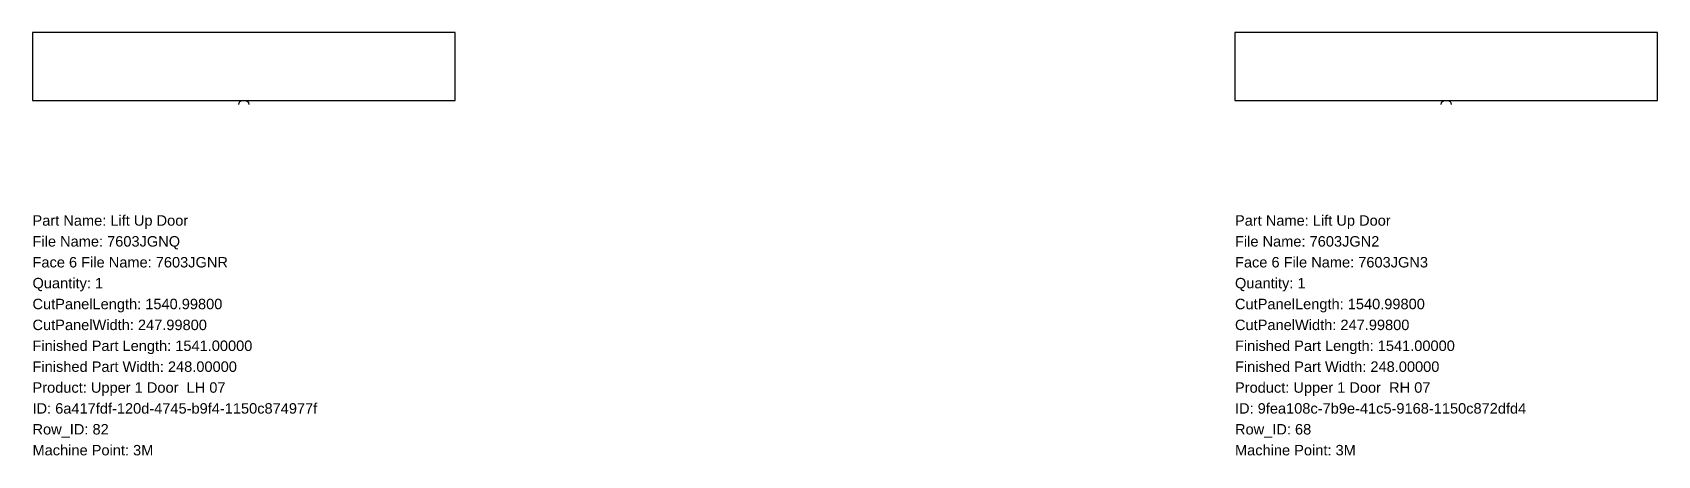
# Model space of a CAD drawing. Header units: inches. Extents: x 0 to 77089, y -1296 to 609.
# Drawn here: x 60370 to 66296, y -1296 to 248 of the extents above; entities that cross this region are included whole.
import ezdxf

# ---------------------------------------------------------------- set-up
doc = ezdxf.new("R2010")
doc.units = ezdxf.units.IN
doc.header["$MEASUREMENT"] = 0
doc.layers.add('BORDER_Z19P0RT1001', color=7, linetype='Continuous')
doc.layers.add('NESTTEXT', color=1, linetype='Continuous')
doc.styles.get("Standard").update_dxf_attribs({"font": 'arial.ttf'})

msp = doc.modelspace()

# ---------------------------------------------------------------- linework, layer by layer
at = {"layer": 'BORDER_Z19P0RT1001', "color": 2}
for points in [[(61121.904, -15, -0.41421356), (61136.904, 0), (61910.578, 0), (61910.578, 247.998), (60369.58, 247.998), (60369.58, 0), (61143.254, 0, -0.41421356), (61158.254, -15)], [(65507.702, -15, -0.41421356), (65522.702, 0), (66296.376, 0), (66296.376, 247.998), (64755.378, 247.998), (64755.378, 0), (65529.052, 0, -0.41421356), (65544.052, -15)]]:
    msp.add_lwpolyline(points, format="xyb", dxfattribs=at)

# ---------------------------------------------------------------- texts
at = {"layer": 'NESTTEXT', "color": 1}
for s, p in [('Part Name: Lift Up Door', (60369.58, -457.2)), ('Part Name: Lift Up Door', (64755.378, -457.2)), ('File Name: 7603JGNQ', (60369.58, -533.4)), ('File Name: 7603JGN2', (64755.378, -533.4)), ('Face 6 File Name: 7603JGNR', (60369.58, -609.6)), ('Face 6 File Name: 7603JGN3', (64755.378, -609.6)), ('Quantity: 1', (60369.58, -685.8)), ('Quantity: 1', (64755.378, -685.8)), ('CutPanelLength: 1540.99800', (60369.58, -762)), ('CutPanelLength: 1540.99800', (64755.378, -762)), ('CutPanelWidth: 247.99800', (60369.58, -838.2)), ('CutPanelWidth: 247.99800', (64755.378, -838.2)), ('Finished Part Length: 1541.00000', (60369.58, -914.4)), ('Finished Part Length: 1541.00000', (64755.378, -914.4)), ('Finished Part Width: 248.00000', (60369.58, -990.6)), ('Finished Part Width: 248.00000', (64755.378, -990.6)), ('Product: Upper 1 Door  LH 07', (60369.58, -1066.8)), ('Product: Upper 1 Door  RH 07', (64755.378, -1066.8)), ('ID: 6a417fdf-120d-4745-b9f4-1150c874977f', (60369.58, -1143)), ('ID: 9fea108c-7b9e-41c5-9168-1150c872dfd4', (64755.378, -1143)), ('Row_ID: 82', (60369.58, -1219.2)), ('Row_ID: 68', (64755.378, -1219.2)), ('Machine Point: 3M', (60369.58, -1295.4)), ('Machine Point: 3M', (64755.378, -1295.4))]:
    msp.add_text(s, height=38.1, dxfattribs=at).set_placement(p)

doc.saveas('drawing.dxf')
